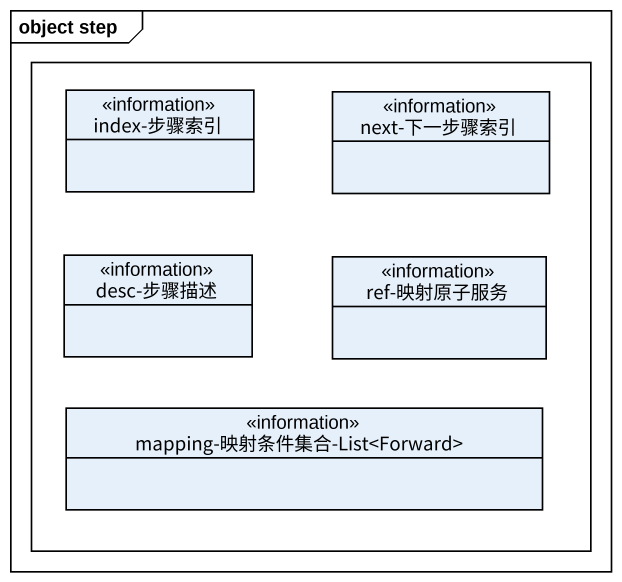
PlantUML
@startuml
mainframe object step
hide circle
hide empty members
rectangle " " as rectangle1 {
  class "index-步骤索引" as index_步骤索引 <<information>>
  class "next-下一步骤索引" as next_下一步骤索引 <<information>>
  class "desc-步骤描述" as desc_步骤描述 <<information>>
  class "ref-映射原子服务" as ref_映射原子服务 <<information>>
  class "mapping-映射条件集合-List<Forward>" as mapping_映射条件集合_List_Forward <<information>>
}
@enduml
